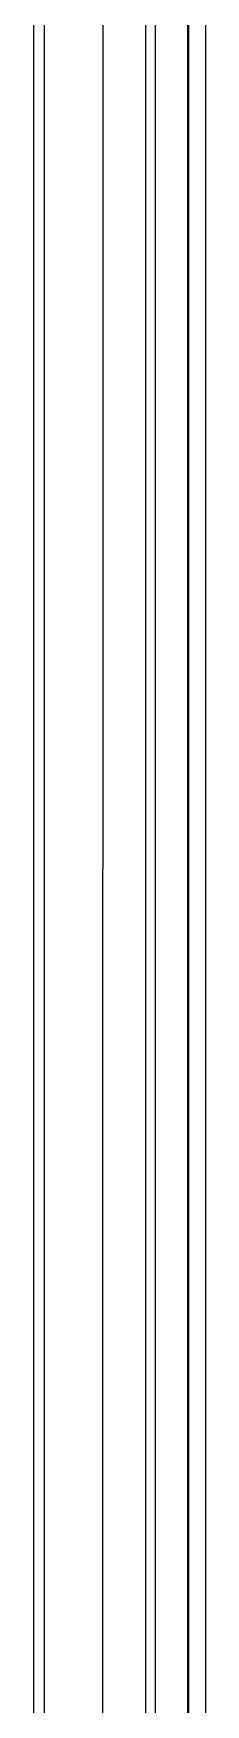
# Model space of a CAD drawing. Header units: millimetres. Extents: x 2698011 to 2856548, y 1019778 to 1210064.
# Drawn here: x 2786516.7 to 2786552.7, y 1123447.4 to 1123797.5 of the extents above; entities that cross this region are included whole.
import ezdxf

# ---------------------------------------------------------------- set-up
doc = ezdxf.new("R2010")
doc.units = ezdxf.units.MM
doc.layers.add('Bloques borde', color=9, linetype='Continuous')
doc.layers.add('Y_ CAJAS', color=9, linetype='Continuous')

# ---------------------------------------------------------------- blocks, each defined once
blk = doc.blocks.new('CO ALURA_  2500 tras 1120 CE ESQ - Inc')
at = {"layer": 'Bloques borde', "linetype": 'Continuous'}
for p, q in [((-0.03976, 1.685), (-0.03976, 0)), ((-0.03976, 1.685), (-0.03976, 0)), ((-0.03751, 1.685), (-0.03751, 0)), ((-0.03751, 1.685), (-0.03751, 0)), ((-0.02526, 1.685), (-0.02526, 0)), ((-0.02526, 1.685), (-0.02526, 0)), ((-0.01631, 1.685), (-0.01631, 0)), ((-0.01631, 1.685), (-0.01631, 0)), ((-0.01426, 1.685), (-0.01426, 0)), ((-0.01426, 1.685), (-0.01426, 0)), ((-0.00751, 1.685), (-0.00751, 0)), ((-0.00751, 1.685), (-0.00751, 0)), ((-0.00381, 0.0846), (-0.00381, 1.11947)), ((-0.00381, 0.0846), (-0.00381, 1.11947)), ((-0.00731, 0.71597), (-0.00731, 0.08097)), ((-0.00731, 0.71597), (-0.00731, 0.08097)), ((-0.00751, 0.24247), (-0.00731, 0.24247)), ((-0.00751, 0.24247), (-0.00731, 0.24247)), ((-0.00751, 0.23547), (-0.00731, 0.23547)), ((-0.00751, 0.23547), (-0.00731, 0.23547)), ((-0.00731, 0.23397), (-0.00751, 0.23397)), ((-0.00731, 0.23397), (-0.00751, 0.23397)), ((-0.00731, 0.21097), (-0.00751, 0.21097)), ((-0.00731, 0.21097), (-0.00751, 0.21097)), ((-0.00751, 0.20947), (-0.00731, 0.20947)), ((-0.00751, 0.20947), (-0.00731, 0.20947)), ((-0.00751, 0.20247), (-0.00731, 0.20247)), ((-0.00751, 0.20247), (-0.00731, 0.20247))]:
    blk.add_line(p, q, dxfattribs=at)

msp = doc.modelspace()

# ---------------------------------------------------------------- block references
at = {"layer": 'Y_ CAJAS', "xscale": -1000, "yscale": 1000, "zscale": 1000, "rotation": 179.9977225467084}
msp.add_blockref('CO ALURA_  2500 tras 1120 CE ESQ - Inc', (2786556.556, 1123963.121, -0.388), dxfattribs=at)

doc.saveas('drawing.dxf')
